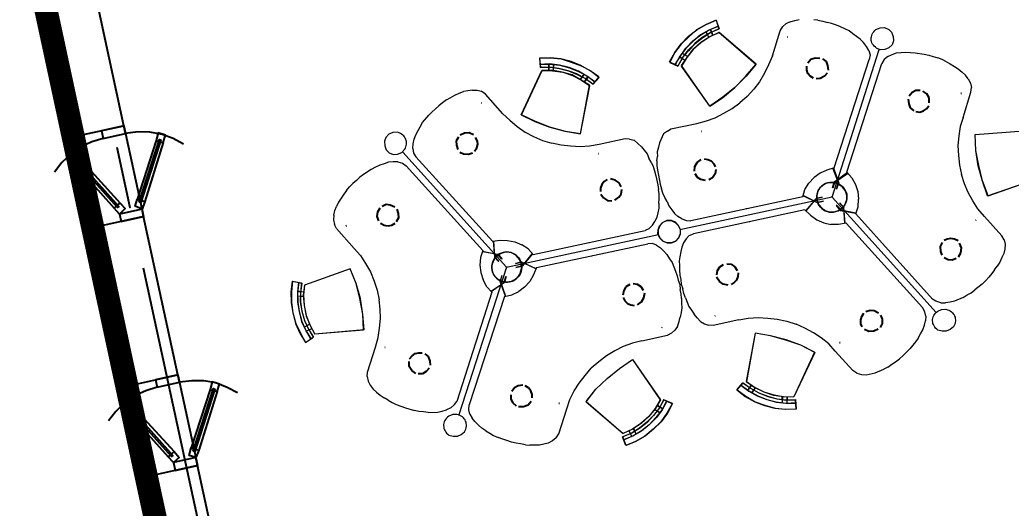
# Model space of a CAD drawing. Header units: inches. Extents: x -48022 to 80112, y -8164 to 5118.
# Drawn here: x 63562.6 to 63819.1, y 1471.8 to 1598.2 of the extents above; entities that cross this region are included whole.
import ezdxf
from ezdxf.xclip import XClip

# ---------------------------------------------------------------- set-up
doc = ezdxf.new("R2010")
doc.units = ezdxf.units.IN
doc.header["$LTSCALE"] = 10
doc.header["$XCLIPFRAME"] = 0
doc.header["$PDMODE"] = 32
doc.linetypes.add('Amconstr', pattern=[9999, 9999, 0])
for name, color, linetype in [('1_DIM', 1, 'Continuous'), ('1_TEXT', 3, 'Continuous'), ('FURN', 6, 'Continuous'), ('Plot Boundary', 1, 'Continuous')]:
    doc.layers.add(name, color=color, linetype=linetype)
doc.styles.add('ARC_IMP 001 1_1', font='ARIALN.TTF', dxfattribs={"height": 0.078125})
doc.styles.get("Standard").update_dxf_attribs({"font": 'sanss___.ttf'})
doc.dimstyles.new('STANDARD_WS', dxfattribs={"dimscale": 180, "dimtxt": 0.18, "dimasz": 0.0625, "dimexe": 0.1875, "dimexo": 0.0625, "dimgap": 0.09375, "dimtad": 0, "dimdec": 0, "dimzin": 3, "dimdsep": 46, "dimlunit": 4, "dimtxsty": 'Standard', "dimblk": 'DOT', "dimcen": 0.09375, "dimadec": 3, "dimazin": 0, "dimtfac": 1, "dimtdec": 0, "dimtofl": 0, "dimtmove": 1, "dimatfit": 3, "dimldrblk": 'CLOSED', "dimfxl": 0, "dimfrac": 2, "dimtolj": 1, "dimtzin": 3, "dimarcsym": 0})

# ---------------------------------------------------------------- blocks, each defined once
blk = doc.blocks.new('triangle worstation')
at = {"color": 0, "linetype": 'ByBlock', "lineweight": 9}
for points in [[(8777.04, 1297.49), (8776.7, 1295.11), (8776.7, 1295.11)], [(8777.04, 1297.49), (8776.78, 1295.11), (8776.78, 1295.11)], [(8789.78, 1288.48), (8788, 1290.35), (8786.21, 1292.05), (8784.01, 1293.49), (8781.71, 1294.6), (8779.33, 1295.45), (8776.78, 1295.87)], [(8776.78, 1295.87), (8779.42, 1295.36), (8781.8, 1294.6), (8784.09, 1293.41), (8786.21, 1291.97), (8788.17, 1290.35), (8789.78, 1288.4)], [(8791.06, 1289.5), (8789.19, 1291.54), (8787.15, 1293.41), (8784.86, 1294.94), (8782.39, 1296.13), (8779.76, 1296.98), (8777.04, 1297.49)], [(8777.04, 1297.49), (8779.76, 1296.98), (8782.48, 1296.13), (8784.86, 1294.77), (8787.15, 1293.32), (8789.36, 1291.46), (8791.06, 1289.33)], [(8778.99, 1295.45), (8778.65, 1293.92), (8778.65, 1293.92)], [(8779.08, 1295.45), (8778.74, 1293.92), (8778.74, 1293.92)], [(8809.75, 1289.5), (8811.62, 1291.54), (8813.66, 1293.41), (8815.95, 1294.94), (8818.42, 1296.13), (8821.05, 1296.98), (8823.77, 1297.49)], [(8823.77, 1297.49), (8821.05, 1296.98), (8818.33, 1296.13), (8815.95, 1294.77), (8813.66, 1293.32), (8811.45, 1291.46), (8809.75, 1289.33)], [(8811.03, 1288.48), (8812.81, 1290.35), (8814.59, 1292.05), (8816.8, 1293.49), (8819.1, 1294.6), (8821.48, 1295.45), (8824.03, 1295.87)], [(8824.03, 1295.87), (8821.39, 1295.36), (8819.01, 1294.6), (8816.72, 1293.41), (8814.59, 1291.97), (8812.64, 1290.35), (8811.03, 1288.4)], [(8821.73, 1295.45), (8822.07, 1293.92), (8822.07, 1293.92)], [(8821.82, 1295.45), (8822.16, 1293.92), (8822.16, 1293.92)], [(8823.77, 1297.49), (8824.11, 1295.11), (8824.11, 1295.11)], [(8823.77, 1297.49), (8824.03, 1295.11), (8824.03, 1295.11)], [(8753.59, 1292.73), (8754.78, 1292.98), (8754.78, 1292.98)], [(8754.78, 1292.98), (8755.97, 1293.15), (8755.97, 1293.15)], [(8758.34, 1293.07), (8757.16, 1293.15), (8755.97, 1293.15)], [(8758.34, 1293.07), (8759.53, 1292.81), (8759.53, 1292.81)], [(8759.53, 1292.81), (8760.47, 1292.3), (8760.47, 1292.3)], [(8769.31, 1284.15), (8776.95, 1294.26), (8776.95, 1294.26)], [(8769.39, 1284.15), (8777.04, 1294.26), (8777.04, 1294.26)], [(8789.1, 1287.97), (8787.49, 1289.84), (8785.62, 1291.46), (8783.58, 1292.73), (8781.37, 1293.83), (8779.08, 1294.68), (8776.7, 1295.11)], [(8776.78, 1295.11), (8779.25, 1294.6), (8781.46, 1293.83), (8783.67, 1292.73), (8785.7, 1291.29), (8787.57, 1289.84), (8789.19, 1287.97)], [(8788.25, 1287.89), (8786.38, 1289.67), (8784.35, 1291.46), (8782.05, 1292.73), (8779.5, 1293.75), (8776.95, 1294.26)], [(8777.04, 1294.26), (8779.67, 1293.58), (8782.14, 1292.64), (8784.43, 1291.29), (8786.47, 1289.67), (8788.25, 1287.72)], [(8780.18, 1295.11), (8779.84, 1293.58), (8779.84, 1293.58)], [(8780.27, 1295.11), (8779.84, 1293.49), (8779.84, 1293.49)], [(8824.03, 1295.11), (8821.56, 1294.6), (8819.35, 1293.83), (8817.14, 1292.73), (8815.1, 1291.29), (8813.24, 1289.84), (8811.62, 1287.97)], [(8811.71, 1287.97), (8813.32, 1289.84), (8815.19, 1291.46), (8817.23, 1292.73), (8819.44, 1293.83), (8821.73, 1294.68), (8824.11, 1295.11)], [(8812.56, 1287.89), (8814.42, 1289.67), (8816.46, 1291.46), (8818.76, 1292.73), (8821.31, 1293.75), (8823.86, 1294.26)], [(8823.77, 1294.26), (8821.14, 1293.58), (8818.67, 1292.64), (8816.38, 1291.29), (8814.34, 1289.67), (8812.56, 1287.72)], [(8820.54, 1295.11), (8820.97, 1293.49), (8820.97, 1293.49)], [(8820.63, 1295.11), (8820.97, 1293.58), (8820.97, 1293.58)], [(8831.42, 1284.15), (8823.77, 1294.26), (8823.77, 1294.26)], [(8831.5, 1284.15), (8823.86, 1294.26), (8823.86, 1294.26)], [(8841.27, 1292.81), (8840.34, 1292.3), (8840.34, 1292.3)], [(8842.46, 1293.07), (8841.27, 1292.81), (8841.27, 1292.81)], [(8842.46, 1293.07), (8843.65, 1293.15), (8844.84, 1293.15)], [(8746.87, 1289.67), (8747.98, 1290.35), (8749, 1290.86)], [(8751.29, 1291.97), (8750.1, 1291.46), (8749, 1290.86)], [(8751.29, 1291.97), (8752.31, 1292.3), (8752.31, 1292.3)], [(8752.31, 1292.3), (8753.59, 1292.73), (8753.59, 1292.73)], [(8764.72, 1285.42), (8761.4, 1291.29), (8760.47, 1292.3)], [(8787.4, 1291.03), (8786.21, 1289.93), (8786.21, 1289.93)], [(8787.49, 1291.03), (8786.3, 1289.93), (8786.3, 1289.93)], [(8788.25, 1290.27), (8787.06, 1289.08), (8787.06, 1289.08)], [(8812.56, 1290.27), (8813.74, 1289.08), (8813.74, 1289.08)], [(8813.32, 1291.03), (8814.51, 1289.93), (8814.51, 1289.93)], [(8813.4, 1291.03), (8814.59, 1289.93), (8814.59, 1289.93)], [(8836.09, 1285.42), (8839.41, 1291.29), (8840.34, 1292.3)], [(8849.52, 1291.97), (8848.5, 1292.3), (8848.5, 1292.3)], [(8849.52, 1291.97), (8850.71, 1291.46), (8851.81, 1290.86)], [(8853.94, 1289.67), (8852.83, 1290.35), (8851.81, 1290.86)], [(8743.98, 1287.55), (8745.94, 1289.08), (8745.94, 1289.08)], [(8745.94, 1289.08), (8746.87, 1289.67), (8746.87, 1289.67)], [(8783.33, 1276.08), (8788.25, 1287.89), (8788.25, 1287.89)], [(8783.33, 1276.08), (8788.25, 1287.72), (8788.25, 1287.72)], [(8788.34, 1290.1), (8787.15, 1289.08), (8787.15, 1289.08)], [(8791.06, 1289.5), (8789.1, 1287.97), (8789.1, 1287.97)], [(8791.06, 1289.33), (8789.19, 1287.97), (8789.19, 1287.97)], [(8809.75, 1289.5), (8811.71, 1287.97), (8811.71, 1287.97)], [(8809.75, 1289.33), (8811.62, 1287.97), (8811.62, 1287.97)], [(8812.47, 1290.1), (8813.66, 1289.08), (8813.66, 1289.08)], [(8817.48, 1276.08), (8812.56, 1287.89), (8812.56, 1287.89)], [(8817.48, 1276.08), (8812.56, 1287.72), (8812.56, 1287.72)], [(8854.87, 1289.08), (8853.94, 1289.67), (8853.94, 1289.67)], [(8856.82, 1287.55), (8854.87, 1289.08), (8854.87, 1289.08)], [(8737.1, 1286.44), (8735.91, 1286.61), (8734.81, 1286.44), (8733.87, 1285.76), (8733.28, 1284.91), (8733.11, 1283.72), (8733.28, 1282.62), (8733.87, 1281.68), (8734.81, 1281.09), (8735.91, 1280.92)], [(8741.61, 1284.83), (8742.37, 1285.76), (8742.37, 1285.76)], [(8742.37, 1285.76), (8743.14, 1286.61), (8743.14, 1286.61)], [(8743.14, 1286.61), (8743.98, 1287.55), (8743.98, 1287.55)], [(8764.72, 1285.42), (8766.16, 1283.38), (8766.16, 1283.38)], [(8836.09, 1285.42), (8834.65, 1283.38), (8834.65, 1283.38)], [(8857.67, 1286.61), (8856.82, 1287.55), (8856.82, 1287.55)], [(8858.44, 1285.76), (8857.67, 1286.61), (8857.67, 1286.61)], [(8859.2, 1284.83), (8858.44, 1285.76), (8858.44, 1285.76)], [(8863.71, 1286.44), (8864.9, 1286.61), (8866, 1286.44), (8866.94, 1285.76), (8867.53, 1284.91), (8867.7, 1283.72), (8867.53, 1282.62), (8866.94, 1281.68), (8866, 1281.09), (8864.9, 1280.92)], [(8740.08, 1281.51), (8740.42, 1282.7), (8740.93, 1283.81), (8741.61, 1284.83)], [(8766.16, 1283.38), (8767.69, 1281.43), (8769.39, 1279.56)], [(8769.31, 1284.15), (8772.45, 1281.68), (8775.93, 1279.47), (8779.5, 1277.61), (8783.33, 1276.08)], [(8783.33, 1276.08), (8779.67, 1277.52), (8775.93, 1279.47), (8772.62, 1281.68), (8769.39, 1284.15)], [(8831.5, 1284.15), (8828.36, 1281.68), (8824.88, 1279.47), (8821.31, 1277.61), (8817.48, 1276.08)], [(8817.48, 1276.08), (8821.14, 1277.52), (8824.88, 1279.47), (8828.19, 1281.68), (8831.42, 1284.15)], [(8834.65, 1283.38), (8833.12, 1281.43), (8831.42, 1279.56)], [(8860.73, 1281.51), (8860.39, 1282.7), (8859.88, 1283.81), (8859.2, 1284.83)], [(8735.91, 1280.92), (8737.1, 1281.09), (8737.95, 1281.68)], [(8757.33, 1246.42), (8737.36, 1281.17), (8737.36, 1281.17)], [(8740.08, 1281.51), (8739.99, 1280.32), (8740.42, 1279.22)], [(8843.48, 1246.42), (8863.45, 1281.17), (8863.45, 1281.17)], [(8860.73, 1281.51), (8860.82, 1280.32), (8860.39, 1279.22)], [(8864.9, 1280.92), (8863.71, 1281.09), (8862.86, 1281.68)], [(8726.23, 1277.61), (8725.12, 1277.1), (8725.12, 1277.1)], [(8728.44, 1278.45), (8726.23, 1277.61), (8726.23, 1277.61)], [(8729.63, 1278.79), (8728.44, 1278.45), (8728.44, 1278.45)], [(8730.81, 1279.13), (8729.63, 1278.79), (8729.63, 1278.79)], [(8732, 1279.22), (8730.81, 1279.13), (8730.81, 1279.13)], [(8735.57, 1278.96), (8734.38, 1279.22), (8733.19, 1279.39), (8732, 1279.22)], [(8735.57, 1278.96), (8736.68, 1278.37), (8737.44, 1277.52)], [(8752.23, 1251.94), (8737.44, 1277.52), (8737.44, 1277.52)], [(8755.2, 1253.73), (8740.42, 1279.22), (8740.42, 1279.22)], [(8769.39, 1279.56), (8771.26, 1277.95), (8771.26, 1277.95)], [(8771.26, 1277.95), (8773.3, 1276.5), (8775.51, 1275.31)], [(8829.55, 1277.95), (8827.51, 1276.5), (8825.3, 1275.31)], [(8831.42, 1279.56), (8829.55, 1277.95), (8829.55, 1277.95)], [(8845.61, 1253.73), (8860.39, 1279.22), (8860.39, 1279.22)], [(8848.58, 1251.94), (8863.37, 1277.52), (8863.37, 1277.52)], [(8865.24, 1278.96), (8864.13, 1278.37), (8863.37, 1277.52)], [(8865.24, 1278.96), (8866.43, 1279.22), (8867.62, 1279.39), (8868.81, 1279.22)], [(8868.81, 1279.22), (8869.99, 1279.13), (8869.99, 1279.13)], [(8869.99, 1279.13), (8871.18, 1278.79), (8871.18, 1278.79)], [(8871.18, 1278.79), (8872.37, 1278.45), (8872.37, 1278.45)], [(8872.37, 1278.45), (8874.58, 1277.61), (8874.58, 1277.61)], [(8874.58, 1277.61), (8875.69, 1277.1), (8875.69, 1277.1)], [(8721.04, 1274.46), (8721.98, 1275.23), (8723, 1275.91)], [(8725.12, 1277.1), (8724.1, 1276.5), (8723, 1275.91)], [(8777.8, 1274.29), (8775.51, 1275.31), (8775.51, 1275.31)], [(8823.01, 1274.29), (8825.3, 1275.31), (8825.3, 1275.31)], [(8875.69, 1277.1), (8876.71, 1276.5), (8877.81, 1275.91)], [(8879.77, 1274.46), (8878.83, 1275.23), (8877.81, 1275.91)], [(8719.26, 1272.85), (8718.41, 1272), (8718.41, 1272)], [(8720.19, 1273.7), (8719.26, 1272.85), (8719.26, 1272.85)], [(8721.04, 1274.46), (8720.19, 1273.7), (8720.19, 1273.7)], [(8780.1, 1273.53), (8777.8, 1274.29), (8777.8, 1274.29)], [(8782.56, 1272.85), (8780.1, 1273.53), (8780.1, 1273.53)], [(8787.49, 1272.42), (8784.94, 1272.51), (8782.56, 1272.85)], [(8794.37, 1272.42), (8787.49, 1272.42), (8787.49, 1272.42)], [(8795.39, 1272.08), (8794.37, 1272.42), (8794.37, 1272.42)], [(8805.42, 1272.08), (8806.44, 1272.42), (8806.44, 1272.42)], [(8806.44, 1272.42), (8813.32, 1272.42), (8813.32, 1272.42)], [(8813.32, 1272.42), (8815.87, 1272.51), (8818.25, 1272.85)], [(8818.25, 1272.85), (8820.71, 1273.53), (8820.71, 1273.53)], [(8820.71, 1273.53), (8823.01, 1274.29), (8823.01, 1274.29)], [(8879.77, 1274.46), (8880.62, 1273.7), (8880.62, 1273.7)], [(8880.62, 1273.7), (8881.55, 1272.85), (8881.55, 1272.85)], [(8881.55, 1272.85), (8882.4, 1272), (8882.4, 1272)], [(8716.45, 1268.94), (8716.96, 1270.04), (8717.64, 1270.98)], [(8718.41, 1272), (8717.64, 1270.98), (8717.64, 1270.98)], [(8795.39, 1272.08), (8796.5, 1271.57), (8798.03, 1269.53), (8798.54, 1268.51), (8799.05, 1267.41), (8799.3, 1266.22)], [(8805.42, 1272.08), (8804.31, 1271.57), (8802.78, 1269.53), (8802.27, 1268.51), (8801.76, 1267.41), (8801.51, 1266.22)], [(8882.4, 1272), (8883.16, 1270.98), (8883.16, 1270.98)], [(8884.35, 1268.94), (8883.84, 1270.04), (8883.16, 1270.98)], [(8716.45, 1268.94), (8716.11, 1267.75), (8716.11, 1267.75)], [(8716.11, 1267.75), (8716.11, 1266.56), (8716.11, 1266.56)], [(8884.35, 1268.94), (8884.69, 1267.75), (8884.69, 1267.75)], [(8884.69, 1267.75), (8884.69, 1266.56), (8884.69, 1266.56)], [(8719.85, 1259.42), (8716.45, 1265.45), (8716.11, 1266.56)], [(8744.83, 1264.69), (8744.92, 1264.69), (8744.92, 1264.69)], [(8747.81, 1266.39), (8747.89, 1266.39), (8747.89, 1266.39)], [(8799.64, 1265.11), (8799.3, 1266.22), (8799.3, 1266.22)], [(8799.64, 1265.11), (8799.89, 1263.93), (8799.98, 1262.74), (8800.06, 1261.38), (8800.06, 1259), (8799.98, 1257.81)], [(8801.17, 1265.11), (8800.91, 1263.93), (8800.83, 1262.74), (8800.74, 1261.38), (8800.74, 1259), (8800.83, 1257.81)], [(8801.17, 1265.11), (8801.51, 1266.22), (8801.51, 1266.22)], [(8853, 1266.39), (8852.92, 1266.39), (8852.92, 1266.39)], [(8855.97, 1264.69), (8855.89, 1264.69), (8855.89, 1264.69)], [(8880.96, 1259.42), (8884.35, 1265.45), (8884.69, 1266.56)], [(8719.85, 1259.42), (8721.04, 1257.3), (8721.04, 1257.3)], [(8880.96, 1259.42), (8879.77, 1257.3), (8879.77, 1257.3)], [(8721.04, 1257.3), (8721.89, 1255), (8722.66, 1252.62)], [(8799.89, 1256.62), (8799.98, 1257.81), (8799.98, 1257.81)], [(8800.91, 1256.62), (8800.83, 1257.81), (8800.83, 1257.81)], [(8879.77, 1257.3), (8878.92, 1255), (8878.15, 1252.62)], [(8702.35, 1254.49), (8701.42, 1251.86), (8700.91, 1249.14), (8700.82, 1246.42), (8700.91, 1243.62), (8701.42, 1240.9), (8702.43, 1238.26)], [(8702.43, 1254.49), (8701.59, 1251.86), (8700.99, 1249.14), (8700.82, 1246.42), (8700.99, 1243.62), (8701.59, 1240.9), (8702.43, 1238.26)], [(8702.35, 1254.49), (8704.64, 1253.56), (8704.64, 1253.56)], [(8702.43, 1254.49), (8704.73, 1253.47), (8704.73, 1253.47)], [(8717.73, 1254.49), (8705.24, 1252.79), (8705.24, 1252.79)], [(8717.73, 1254.49), (8705.24, 1252.79), (8705.24, 1252.79)], [(8717.73, 1238.26), (8718.41, 1242.34), (8718.49, 1246.42), (8718.41, 1250.42), (8717.73, 1254.49)], [(8717.9, 1238.26), (8718.41, 1242.26), (8718.66, 1246.42), (8718.41, 1250.42), (8717.73, 1254.49)], [(8799.3, 1254.24), (8799.64, 1255.43), (8799.64, 1255.43)], [(8799.64, 1255.43), (8799.89, 1256.62), (8799.89, 1256.62)], [(8801.17, 1255.43), (8800.91, 1256.62), (8800.91, 1256.62)], [(8801.51, 1254.24), (8801.17, 1255.43), (8801.17, 1255.43)], [(8882.91, 1238.26), (8882.4, 1242.26), (8882.15, 1246.42), (8882.4, 1250.42), (8883.08, 1254.49)], [(8883.08, 1238.26), (8882.4, 1242.34), (8882.32, 1246.42), (8882.4, 1250.42), (8883.08, 1254.49)], [(8883.08, 1254.49), (8895.57, 1252.79), (8895.57, 1252.79)], [(8883.08, 1254.49), (8895.57, 1252.79), (8895.57, 1252.79)], [(8703.88, 1253.9), (8703.11, 1251.43), (8702.52, 1248.89), (8702.43, 1246.42), (8702.52, 1243.79), (8703.11, 1241.32), (8703.88, 1238.94)], [(8703.96, 1253.81), (8703.11, 1251.43), (8702.6, 1248.89), (8702.43, 1246.42), (8702.6, 1243.79), (8703.11, 1241.32), (8703.96, 1238.94)], [(8703.11, 1251.77), (8704.73, 1251.18), (8704.73, 1251.18)], [(8704.64, 1253.56), (8703.88, 1251.18), (8703.28, 1248.8), (8703.2, 1246.42), (8703.37, 1243.87), (8703.88, 1241.49), (8704.64, 1239.2)], [(8704.73, 1253.47), (8703.88, 1251.18), (8703.37, 1248.8), (8703.2, 1246.42), (8703.37, 1243.87), (8703.88, 1241.49), (8704.73, 1239.2)], [(8705.24, 1252.79), (8704.39, 1250.33), (8704.05, 1247.7), (8704.05, 1245.06), (8704.47, 1242.51), (8705.24, 1239.88)], [(8705.24, 1252.79), (8704.47, 1250.33), (8704.05, 1247.7), (8704.05, 1244.98), (8704.47, 1242.34), (8705.24, 1239.88)], [(8722.66, 1252.62), (8723.08, 1250.08), (8723.08, 1250.08)], [(8752.23, 1251.94), (8751.29, 1250.25), (8750.7, 1248.38), (8750.53, 1246.42)], [(8752.14, 1251.77), (8755.97, 1250.08), (8755.97, 1250.08)], [(8755.37, 1253.73), (8754.86, 1249.57), (8754.86, 1249.57)], [(8754.95, 1249.65), (8755.54, 1253.73), (8755.54, 1253.73)], [(8755.2, 1253.73), (8757.16, 1253.56), (8759.02, 1253.13), (8760.81, 1252.37)], [(8760.81, 1252.37), (8762.42, 1251.18), (8762.42, 1251.18)], [(8799.3, 1254.24), (8799.05, 1253.05), (8798.54, 1251.94), (8798.03, 1250.84), (8797.35, 1249.91)], [(8801.51, 1254.24), (8801.76, 1253.05), (8802.27, 1251.94), (8802.78, 1250.84), (8803.46, 1249.91)], [(8840, 1252.37), (8838.39, 1251.18), (8838.39, 1251.18)], [(8845.61, 1253.73), (8843.65, 1253.56), (8841.78, 1253.13), (8840, 1252.37)], [(8848.67, 1251.77), (8844.84, 1250.08), (8844.84, 1250.08)], [(8845.86, 1249.65), (8845.27, 1253.73), (8845.27, 1253.73)], [(8845.44, 1253.73), (8845.95, 1249.57), (8845.95, 1249.57)], [(8848.58, 1251.94), (8849.52, 1250.25), (8850.11, 1248.38), (8850.28, 1246.42)], [(8878.15, 1252.62), (8877.73, 1250.08), (8877.73, 1250.08)], [(8702.86, 1250.5), (8704.39, 1250.08), (8704.39, 1250.08)], [(8702.86, 1250.5), (8704.39, 1249.99), (8704.39, 1249.99)], [(8703.2, 1251.6), (8704.73, 1251.18), (8704.73, 1251.18)], [(8723.08, 1250.08), (8723.34, 1247.61), (8723.34, 1245.06)], [(8755.8, 1250.08), (8752.14, 1251.6), (8752.14, 1251.6)], [(8755.71, 1248.29), (8755.63, 1248.29), (8754.86, 1249.57)], [(8755.71, 1248.29), (8754.95, 1249.65), (8754.95, 1249.65)], [(8756.56, 1248.72), (8755.8, 1250.08), (8755.8, 1250.08)], [(8756.56, 1248.72), (8756.73, 1248.8), (8755.97, 1250.08)], [(8758.26, 1250.25), (8759.28, 1249.82), (8760.3, 1249.06)], [(8760.3, 1249.06), (8759.28, 1249.82), (8758.26, 1250.25)], [(8764.72, 1248.12), (8763.78, 1249.82), (8762.42, 1251.18)], [(8796.5, 1249.06), (8797.35, 1249.91), (8797.35, 1249.91)], [(8804.31, 1249.06), (8803.46, 1249.91), (8803.46, 1249.91)], [(8836.09, 1248.12), (8837.03, 1249.82), (8838.39, 1251.18)], [(8842.55, 1250.25), (8841.53, 1249.82), (8840.51, 1249.06)], [(8840.51, 1249.06), (8841.53, 1249.82), (8842.55, 1250.25)], [(8844.25, 1248.72), (8844.08, 1248.8), (8844.84, 1250.08)], [(8844.25, 1248.72), (8845.01, 1250.08), (8845.01, 1250.08)], [(8845.01, 1250.08), (8848.67, 1251.6), (8848.67, 1251.6)], [(8845.1, 1248.29), (8845.86, 1249.65), (8845.86, 1249.65)], [(8845.1, 1248.29), (8845.18, 1248.29), (8845.95, 1249.57)], [(8877.73, 1250.08), (8877.47, 1247.61), (8877.47, 1245.06)], [(8753.67, 1247.61), (8753.42, 1246.42), (8753.67, 1245.23)], [(8759.87, 1246.85), (8759.87, 1246.93), (8761.4, 1246.93)], [(8759.87, 1246.85), (8761.4, 1246.85), (8761.4, 1246.85)], [(8761.23, 1246.42), (8761.06, 1247.61), (8760.47, 1248.72)], [(8764.63, 1248.38), (8761.4, 1245.83), (8764.55, 1248.38)], [(8761.4, 1246.93), (8764.63, 1244.47), (8761.4, 1246.85)], [(8764.72, 1248.12), (8794.37, 1248.12), (8794.37, 1248.12)], [(8779.5, 1248.12), (8779.67, 1248.12), (8779.67, 1248.12)], [(8796.5, 1249.06), (8795.39, 1248.38), (8794.37, 1248.12)], [(8804.31, 1249.06), (8805.42, 1248.38), (8806.44, 1248.12)], [(8836.09, 1248.12), (8806.44, 1248.12), (8806.44, 1248.12)], [(8821.31, 1248.12), (8821.14, 1248.12), (8821.14, 1248.12)], [(8836.18, 1248.38), (8839.41, 1245.83), (8836.26, 1248.38)], [(8839.41, 1246.93), (8836.18, 1244.47), (8839.41, 1246.85)], [(8840.94, 1246.85), (8840.94, 1246.93), (8839.41, 1246.93)], [(8840.94, 1246.85), (8839.41, 1246.85), (8839.41, 1246.85)], [(8839.58, 1246.42), (8839.75, 1247.61), (8840.34, 1248.72)], [(8847.14, 1247.61), (8847.39, 1246.42), (8847.14, 1245.23)], [(8723.08, 1242.6), (8723.34, 1245.06), (8723.34, 1245.06)], [(8757.33, 1246.42), (8737.27, 1211.58), (8737.27, 1211.58)], [(8750.53, 1246.42), (8750.7, 1244.47), (8750.7, 1244.47)], [(8752.23, 1240.9), (8751.29, 1242.51), (8750.7, 1244.47)], [(8755.54, 1243.02), (8754.52, 1243.79), (8753.84, 1244.81)], [(8753.84, 1244.81), (8754.52, 1243.79), (8755.54, 1243.02)], [(8755.71, 1244.55), (8754.95, 1243.28), (8754.95, 1243.28)], [(8755.71, 1244.55), (8754.95, 1243.11), (8754.95, 1243.11)], [(8756.56, 1244.04), (8755.8, 1242.68), (8755.8, 1242.68)], [(8756.56, 1244.04), (8756.73, 1244.04), (8755.97, 1242.6)], [(8757.33, 1246.42), (8797.6, 1246.42), (8797.6, 1246.42)], [(8757.33, 1246.42), (8757.5, 1246.42), (8757.5, 1246.42)], [(8757.33, 1246.42), (8757.5, 1246.42), (8757.5, 1246.42)], [(8757.5, 1246.42), (8757.58, 1246.42), (8757.58, 1246.42)], [(8757.5, 1246.42), (8757.58, 1246.42), (8757.58, 1246.42)], [(8757.5, 1246.42), (8757.58, 1246.42), (8757.58, 1246.42)], [(8757.5, 1246.42), (8757.58, 1246.42), (8757.58, 1246.42)], [(8760.47, 1244.13), (8761.06, 1245.23), (8761.23, 1246.42)], [(8764.89, 1244.64), (8763.78, 1243.02), (8762.42, 1241.49), (8760.81, 1240.39)], [(8764.89, 1244.64), (8794.37, 1244.64), (8794.37, 1244.64)], [(8779.5, 1244.64), (8779.67, 1244.64), (8779.67, 1244.64)], [(8796.5, 1243.79), (8795.56, 1244.47), (8794.37, 1244.64)], [(8843.48, 1246.42), (8803.21, 1246.42), (8803.21, 1246.42)], [(8804.31, 1243.79), (8805.25, 1244.47), (8806.44, 1244.64)], [(8835.92, 1244.64), (8806.44, 1244.64), (8806.44, 1244.64)], [(8821.31, 1244.64), (8821.14, 1244.64), (8821.14, 1244.64)], [(8835.92, 1244.64), (8837.03, 1243.02), (8838.39, 1241.49), (8840, 1240.39)], [(8840.34, 1244.13), (8839.75, 1245.23), (8839.58, 1246.42)], [(8843.31, 1246.42), (8843.23, 1246.42), (8843.23, 1246.42)], [(8843.31, 1246.42), (8843.23, 1246.42), (8843.23, 1246.42)], [(8843.31, 1246.42), (8843.23, 1246.42), (8843.23, 1246.42)], [(8843.31, 1246.42), (8843.23, 1246.42), (8843.23, 1246.42)], [(8843.48, 1246.42), (8843.31, 1246.42), (8843.31, 1246.42)], [(8843.48, 1246.42), (8843.31, 1246.42), (8843.31, 1246.42)], [(8843.48, 1246.42), (8863.54, 1211.58), (8863.54, 1211.58)], [(8844.25, 1244.04), (8844.08, 1244.04), (8844.84, 1242.6)], [(8844.25, 1244.04), (8845.01, 1242.68), (8845.01, 1242.68)], [(8845.1, 1244.55), (8845.86, 1243.28), (8845.86, 1243.28)], [(8845.1, 1244.55), (8845.86, 1243.11), (8845.86, 1243.11)], [(8845.27, 1243.02), (8846.29, 1243.79), (8846.97, 1244.81)], [(8846.97, 1244.81), (8846.29, 1243.79), (8845.27, 1243.02)], [(8848.58, 1240.9), (8849.52, 1242.51), (8850.11, 1244.47)], [(8850.28, 1246.42), (8850.11, 1244.47), (8850.11, 1244.47)], [(8877.73, 1242.6), (8877.47, 1245.06), (8877.47, 1245.06)], [(8702.86, 1242.26), (8704.39, 1242.68), (8704.39, 1242.68)], [(8702.86, 1242.26), (8704.39, 1242.68), (8704.39, 1242.68)], [(8703.11, 1241.07), (8704.73, 1241.49), (8704.73, 1241.49)], [(8703.2, 1241.07), (8704.73, 1241.49), (8704.73, 1241.49)], [(8722.66, 1240.22), (8723.08, 1242.6), (8723.08, 1242.6)], [(8755.97, 1242.6), (8752.14, 1241.07), (8755.8, 1242.68)], [(8754.95, 1243.28), (8755.54, 1239.11), (8754.95, 1243.11)], [(8757.75, 1242.51), (8756.56, 1242.6), (8755.54, 1243.02)], [(8755.54, 1243.02), (8756.56, 1242.6), (8757.75, 1242.51)], [(8796.5, 1243.79), (8797.35, 1242.94), (8798.03, 1241.92), (8798.54, 1240.9)], [(8804.31, 1243.79), (8803.46, 1242.94), (8802.78, 1241.92), (8802.27, 1240.9)], [(8843.06, 1242.51), (8844.25, 1242.6), (8845.27, 1243.02)], [(8845.27, 1243.02), (8844.25, 1242.6), (8843.06, 1242.51)], [(8844.84, 1242.6), (8848.67, 1241.07), (8845.01, 1242.68)], [(8845.86, 1243.28), (8845.27, 1239.11), (8845.86, 1243.11)], [(8878.15, 1240.22), (8877.73, 1242.6), (8877.73, 1242.6)], [(8702.43, 1238.26), (8704.64, 1239.2), (8704.64, 1239.2)], [(8702.43, 1238.26), (8704.73, 1239.2), (8704.73, 1239.2)], [(8717.73, 1238.26), (8705.24, 1239.88), (8705.24, 1239.88)], [(8717.9, 1238.26), (8705.24, 1239.88), (8705.24, 1239.88)], [(8721.89, 1237.84), (8722.66, 1240.22), (8722.66, 1240.22)], [(8752.23, 1240.9), (8737.44, 1215.15), (8737.44, 1215.15)], [(8755.2, 1239.11), (8740.42, 1213.54), (8740.42, 1213.54)], [(8755.2, 1239.11), (8757.16, 1239.11), (8759.11, 1239.54)], [(8760.81, 1240.39), (8759.11, 1239.54), (8759.11, 1239.54)], [(8798.54, 1240.9), (8799.05, 1239.62), (8799.05, 1239.62)], [(8799.05, 1239.62), (8799.47, 1238.6), (8799.47, 1238.6)], [(8801.76, 1239.62), (8801.34, 1238.6), (8801.34, 1238.6)], [(8802.27, 1240.9), (8801.76, 1239.62), (8801.76, 1239.62)], [(8840, 1240.39), (8841.7, 1239.54), (8841.7, 1239.54)], [(8845.61, 1239.11), (8843.65, 1239.11), (8841.7, 1239.54)], [(8845.61, 1239.11), (8860.39, 1213.54), (8860.39, 1213.54)], [(8848.58, 1240.9), (8863.37, 1215.15), (8863.37, 1215.15)], [(8878.92, 1237.84), (8878.15, 1240.22), (8878.15, 1240.22)], [(8882.91, 1238.26), (8895.57, 1239.88), (8895.57, 1239.88)], [(8883.08, 1238.26), (8895.57, 1239.88), (8895.57, 1239.88)], [(8719.85, 1233.25), (8721.04, 1235.55), (8721.89, 1237.84)], [(8799.47, 1238.6), (8799.64, 1237.41), (8799.64, 1237.41)], [(8799.64, 1237.41), (8799.89, 1236.23), (8800.06, 1234.95)], [(8801.17, 1237.41), (8800.91, 1236.23), (8800.74, 1234.95)], [(8801.34, 1238.6), (8801.17, 1237.41), (8801.17, 1237.41)], [(8880.96, 1233.25), (8879.77, 1235.55), (8878.92, 1237.84)], [(8800.06, 1234.95), (8800.06, 1233.76), (8800.06, 1233.76)], [(8800.06, 1233.76), (8800.23, 1232.57), (8800.06, 1231.3)], [(8800.74, 1233.76), (8800.57, 1232.57), (8800.74, 1231.3)], [(8800.74, 1234.95), (8800.74, 1233.76), (8800.74, 1233.76)], [(8716.45, 1227.39), (8719.85, 1233.25), (8719.85, 1233.25)], [(8799.89, 1228.92), (8800.06, 1230.11), (8800.06, 1231.3)], [(8800.91, 1228.92), (8800.74, 1230.11), (8800.74, 1231.3)], [(8884.35, 1227.39), (8880.96, 1233.25), (8880.96, 1233.25)], [(8799.89, 1228.92), (8799.64, 1227.73), (8799.64, 1227.73)], [(8800.91, 1228.92), (8801.17, 1227.73), (8801.17, 1227.73)], [(8716.11, 1226.28), (8716.45, 1227.39), (8716.45, 1227.39)], [(8716.11, 1226.28), (8716.11, 1225.09), (8716.45, 1223.9), (8716.96, 1222.8), (8717.64, 1221.87), (8718.41, 1220.85), (8719.26, 1220)], [(8744.83, 1228.07), (8744.92, 1228.07), (8744.92, 1228.07)], [(8747.81, 1226.37), (8747.89, 1226.37), (8747.89, 1226.37)], [(8799.47, 1226.54), (8799.05, 1225.43), (8799.05, 1225.43)], [(8799.64, 1227.73), (8799.47, 1226.54), (8799.47, 1226.54)], [(8801.17, 1227.73), (8801.34, 1226.54), (8801.34, 1226.54)], [(8801.34, 1226.54), (8801.76, 1225.43), (8801.76, 1225.43)], [(8853, 1226.37), (8852.92, 1226.37), (8852.92, 1226.37)], [(8855.97, 1228.07), (8855.89, 1228.07), (8855.89, 1228.07)], [(8884.69, 1226.28), (8884.69, 1225.09), (8884.35, 1223.9), (8883.84, 1222.8), (8883.16, 1221.87), (8882.4, 1220.85), (8881.55, 1220)], [(8884.69, 1226.28), (8884.35, 1227.39), (8884.35, 1227.39)], [(8797.35, 1222.12), (8798.03, 1223.22), (8798.54, 1224.33)], [(8799.05, 1225.43), (8798.54, 1224.33), (8798.54, 1224.33)], [(8801.76, 1225.43), (8802.27, 1224.33), (8802.27, 1224.33)], [(8803.46, 1222.12), (8802.78, 1223.22), (8802.27, 1224.33)], [(8796.5, 1221.27), (8795.56, 1220.76), (8795.56, 1220.76)], [(8797.35, 1222.12), (8796.5, 1221.27), (8796.5, 1221.27)], [(8803.46, 1222.12), (8804.31, 1221.27), (8804.31, 1221.27)], [(8804.31, 1221.27), (8805.25, 1220.76), (8805.25, 1220.76)], [(8720.19, 1219.15), (8719.26, 1220), (8719.26, 1220)], [(8720.19, 1219.15), (8721.04, 1218.38), (8721.98, 1217.62), (8723, 1216.94), (8724.1, 1216.26), (8726.23, 1215.15)], [(8777.8, 1218.55), (8775.51, 1217.45), (8773.3, 1216.26)], [(8780.18, 1219.32), (8777.8, 1218.55), (8777.8, 1218.55)], [(8785.11, 1220.34), (8782.56, 1220), (8780.18, 1219.32)], [(8787.57, 1220.42), (8785.11, 1220.34), (8785.11, 1220.34)], [(8787.57, 1220.42), (8794.37, 1220.42), (8795.56, 1220.76)], [(8813.24, 1220.42), (8806.44, 1220.42), (8805.25, 1220.76)], [(8813.24, 1220.42), (8815.7, 1220.34), (8815.7, 1220.34)], [(8815.7, 1220.34), (8818.25, 1220), (8820.63, 1219.32)], [(8820.63, 1219.32), (8823.01, 1218.55), (8823.01, 1218.55)], [(8823.01, 1218.55), (8825.3, 1217.45), (8827.51, 1216.26)], [(8880.62, 1219.15), (8879.77, 1218.38), (8878.83, 1217.62), (8877.81, 1216.94), (8876.71, 1216.26), (8874.58, 1215.15)], [(8880.62, 1219.15), (8881.55, 1220), (8881.55, 1220)], [(8770.16, 1208.1), (8773.3, 1210.65), (8776.7, 1212.77), (8780.44, 1214.64), (8784.18, 1216.17)], [(8770.16, 1208.02), (8773.3, 1210.65), (8776.78, 1212.77), (8780.44, 1214.64), (8784.18, 1216.17)], [(8771.35, 1214.73), (8773.3, 1216.26), (8773.3, 1216.26)], [(8784.18, 1216.17), (8789.02, 1204.45), (8789.02, 1204.45)], [(8784.18, 1216.17), (8789.1, 1204.45), (8789.1, 1204.45)], [(8816.63, 1216.17), (8811.71, 1204.45), (8811.71, 1204.45)], [(8816.63, 1216.17), (8811.79, 1204.45), (8811.79, 1204.45)], [(8830.65, 1208.1), (8827.51, 1210.65), (8824.11, 1212.77), (8820.37, 1214.64), (8816.63, 1216.17)], [(8830.65, 1208.02), (8827.51, 1210.65), (8824.03, 1212.77), (8820.37, 1214.64), (8816.63, 1216.17)], [(8829.46, 1214.73), (8827.51, 1216.26), (8827.51, 1216.26)], [(8727.33, 1214.64), (8726.23, 1215.15), (8726.23, 1215.15)], [(8728.44, 1214.3), (8727.33, 1214.64), (8727.33, 1214.64)], [(8729.63, 1213.88), (8728.44, 1214.3), (8728.44, 1214.3)], [(8729.63, 1213.88), (8732, 1213.45), (8733.19, 1213.45), (8734.38, 1213.54)], [(8735.57, 1213.79), (8734.38, 1213.54), (8734.38, 1213.54)], [(8735.57, 1213.79), (8736.68, 1214.47), (8737.44, 1215.15)], [(8740.08, 1211.16), (8740.08, 1212.35), (8740.42, 1213.54)], [(8769.39, 1213.11), (8771.35, 1214.73), (8771.35, 1214.73)], [(8831.42, 1213.11), (8829.46, 1214.73), (8829.46, 1214.73)], [(8860.73, 1211.16), (8860.73, 1212.35), (8860.39, 1213.54)], [(8865.24, 1213.79), (8864.13, 1214.47), (8863.37, 1215.15)], [(8865.24, 1213.79), (8866.43, 1213.54), (8866.43, 1213.54)], [(8871.18, 1213.88), (8868.81, 1213.45), (8867.62, 1213.45), (8866.43, 1213.54)], [(8871.18, 1213.88), (8872.37, 1214.3), (8872.37, 1214.3)], [(8872.37, 1214.3), (8873.48, 1214.64), (8873.48, 1214.64)], [(8873.48, 1214.64), (8874.58, 1215.15), (8874.58, 1215.15)], [(8736.76, 1211.84), (8735.74, 1212.01), (8734.64, 1211.84)], [(8740.08, 1211.16), (8740.42, 1210.05), (8740.42, 1210.05)], [(8764.89, 1207.25), (8766.16, 1209.46), (8767.69, 1211.41)], [(8767.69, 1211.41), (8769.39, 1213.11), (8769.39, 1213.11)], [(8833.12, 1211.41), (8831.42, 1213.11), (8831.42, 1213.11)], [(8835.92, 1207.25), (8834.65, 1209.46), (8833.12, 1211.41)], [(8860.73, 1211.16), (8860.39, 1210.05), (8860.39, 1210.05)], [(8864.05, 1211.84), (8865.07, 1212.01), (8866.17, 1211.84)], [(8743.22, 1206.06), (8742.37, 1207), (8741.61, 1207.93), (8740.93, 1209.03), (8740.42, 1210.05)], [(8770.16, 1208.1), (8777.8, 1197.99), (8777.8, 1197.99)], [(8830.65, 1208.1), (8823.01, 1197.99), (8823.01, 1197.99)], [(8857.59, 1206.06), (8858.44, 1207), (8859.2, 1207.93), (8859.88, 1209.03), (8860.39, 1210.05)], [(8733.62, 1207), (8734.64, 1206.49), (8735.74, 1206.32)], [(8735.74, 1206.32), (8736.76, 1206.49), (8737.78, 1207)], [(8743.22, 1206.06), (8744.07, 1205.3), (8744.07, 1205.3)], [(8761.49, 1201.39), (8764.89, 1207.25), (8764.89, 1207.25)], [(8770.16, 1208.02), (8777.8, 1197.99), (8777.8, 1197.99)], [(8830.65, 1208.02), (8823.01, 1197.99), (8823.01, 1197.99)], [(8839.32, 1201.39), (8835.92, 1207.25), (8835.92, 1207.25)], [(8857.59, 1206.06), (8856.74, 1205.3), (8856.74, 1205.3)], [(8865.07, 1206.32), (8864.05, 1206.49), (8863.03, 1207)], [(8867.19, 1207), (8866.17, 1206.49), (8865.07, 1206.32)], [(8744.07, 1205.3), (8744.92, 1204.53), (8744.92, 1204.53)], [(8744.92, 1204.53), (8745.94, 1203.77), (8745.94, 1203.77)], [(8752.48, 1200.37), (8751.29, 1200.88), (8750.19, 1201.3), (8749.08, 1201.81), (8747.98, 1202.49), (8747.04, 1203.09), (8745.94, 1203.77)], [(8789.87, 1204.28), (8788.34, 1202.49), (8786.47, 1200.88), (8784.43, 1199.52), (8782.22, 1198.41), (8779.84, 1197.56), (8777.46, 1197.14)], [(8789.95, 1204.28), (8788.34, 1202.49), (8786.47, 1200.88), (8784.43, 1199.43), (8782.22, 1198.33), (8780.01, 1197.56), (8777.55, 1197.14)], [(8790.55, 1203.77), (8788.93, 1201.9), (8786.89, 1200.2), (8784.86, 1198.75), (8782.56, 1197.65), (8780.1, 1196.8), (8777.55, 1196.37)], [(8790.63, 1203.77), (8788.93, 1201.81), (8787.06, 1200.2), (8784.86, 1198.75), (8782.56, 1197.56), (8780.18, 1196.8), (8777.72, 1196.29)], [(8789.02, 1204.45), (8787.23, 1202.58), (8785.2, 1200.88), (8782.82, 1199.52), (8780.44, 1198.58), (8777.8, 1197.99)], [(8789.1, 1204.45), (8787.23, 1202.49), (8785.2, 1200.88), (8782.9, 1199.52), (8780.44, 1198.58), (8777.8, 1197.99)], [(8789.1, 1202.07), (8787.91, 1203.26), (8787.91, 1203.26)], [(8789.1, 1202.07), (8787.91, 1203.09), (8787.91, 1203.09)], [(8791.82, 1202.83), (8789.87, 1204.28), (8789.87, 1204.28)], [(8791.91, 1202.83), (8789.95, 1204.28), (8789.95, 1204.28)], [(8808.9, 1202.83), (8810.86, 1204.28), (8810.86, 1204.28)], [(8808.99, 1202.83), (8810.94, 1204.28), (8810.94, 1204.28)], [(8810.18, 1203.77), (8811.88, 1201.81), (8813.74, 1200.2), (8815.95, 1198.75), (8818.25, 1197.56), (8820.63, 1196.8), (8823.09, 1196.29)], [(8810.26, 1203.77), (8811.88, 1201.9), (8813.91, 1200.2), (8815.95, 1198.75), (8818.25, 1197.65), (8820.71, 1196.8), (8823.26, 1196.37)], [(8810.86, 1204.28), (8812.47, 1202.49), (8814.34, 1200.88), (8816.38, 1199.43), (8818.59, 1198.33), (8820.8, 1197.56), (8823.26, 1197.14)], [(8810.94, 1204.28), (8812.47, 1202.49), (8814.34, 1200.88), (8816.38, 1199.52), (8818.59, 1198.41), (8820.97, 1197.56), (8823.35, 1197.14)], [(8811.71, 1204.45), (8813.57, 1202.49), (8815.61, 1200.88), (8817.91, 1199.52), (8820.37, 1198.58), (8823.01, 1197.99)], [(8811.71, 1202.07), (8812.9, 1203.26), (8812.9, 1203.26)], [(8811.71, 1202.07), (8812.9, 1203.09), (8812.9, 1203.09)], [(8811.79, 1204.45), (8813.57, 1202.58), (8815.61, 1200.88), (8817.99, 1199.52), (8820.37, 1198.58), (8823.01, 1197.99)], [(8848.33, 1200.37), (8849.52, 1200.88), (8850.62, 1201.3), (8851.73, 1201.81), (8852.83, 1202.49), (8853.77, 1203.09), (8854.87, 1203.77)], [(8855.89, 1204.53), (8854.87, 1203.77), (8854.87, 1203.77)], [(8856.74, 1205.3), (8855.89, 1204.53), (8855.89, 1204.53)], [(8760.64, 1200.54), (8759.53, 1199.94), (8758.34, 1199.6), (8755.97, 1199.6), (8753.59, 1200.11)], [(8760.64, 1200.54), (8761.49, 1201.39), (8761.49, 1201.39)], [(8791.82, 1202.83), (8789.95, 1200.71), (8787.91, 1198.84), (8785.62, 1197.39), (8783.16, 1196.12), (8780.52, 1195.27), (8777.8, 1194.76)], [(8791.91, 1202.83), (8790.12, 1200.71), (8788, 1198.84), (8785.7, 1197.39), (8783.24, 1196.12), (8780.61, 1195.27), (8777.89, 1194.76)], [(8788.25, 1201.3), (8787.06, 1202.32), (8787.06, 1202.32)], [(8788.25, 1201.13), (8787.06, 1202.32), (8787.06, 1202.32)], [(8808.9, 1202.83), (8810.69, 1200.71), (8812.81, 1198.84), (8815.1, 1197.39), (8817.57, 1196.12), (8820.2, 1195.27), (8822.92, 1194.76)], [(8808.99, 1202.83), (8810.86, 1200.71), (8812.9, 1198.84), (8815.19, 1197.39), (8817.65, 1196.12), (8820.29, 1195.27), (8823.01, 1194.76)], [(8812.56, 1201.3), (8813.74, 1202.32), (8813.74, 1202.32)], [(8812.56, 1201.13), (8813.74, 1202.32), (8813.74, 1202.32)], [(8840.17, 1200.54), (8839.32, 1201.39), (8839.32, 1201.39)], [(8840.17, 1200.54), (8841.27, 1199.94), (8842.46, 1199.6), (8844.84, 1199.6), (8847.22, 1200.11)], [(8752.48, 1200.37), (8753.59, 1200.11), (8753.59, 1200.11)], [(8779.84, 1196.8), (8779.42, 1198.33), (8779.42, 1198.33)], [(8779.84, 1196.71), (8779.5, 1198.33), (8779.5, 1198.33)], [(8781.03, 1197.14), (8780.61, 1198.67), (8780.61, 1198.67)], [(8781.03, 1197.05), (8780.78, 1198.67), (8780.78, 1198.67)], [(8819.78, 1197.14), (8820.2, 1198.67), (8820.2, 1198.67)], [(8819.78, 1197.05), (8820.03, 1198.67), (8820.03, 1198.67)], [(8820.97, 1196.8), (8821.39, 1198.33), (8821.39, 1198.33)], [(8820.97, 1196.71), (8821.31, 1198.33), (8821.31, 1198.33)], [(8848.33, 1200.37), (8847.22, 1200.11), (8847.22, 1200.11)], [(8777.8, 1194.76), (8777.46, 1197.14), (8777.46, 1197.14)], [(8777.89, 1194.76), (8777.55, 1197.14), (8777.55, 1197.14)], [(8822.92, 1194.76), (8823.26, 1197.14), (8823.26, 1197.14)], [(8823.01, 1194.76), (8823.35, 1197.14), (8823.35, 1197.14)]]:
    blk.add_lwpolyline(points, dxfattribs=at)
at = {"color": 0, "linetype": 'ByBlock', "lineweight": -2}
for points in [[(8759.87, 1289.33), (8759.96, 1289.33), (8759.96, 1289.33)], [(8840.94, 1289.33), (8840.85, 1289.33), (8840.85, 1289.33)], [(8756.14, 1281.68), (8755.2, 1282.45), (8754.01, 1282.62), (8752.82, 1282.28)], [(8844.67, 1281.68), (8845.61, 1282.45), (8846.8, 1282.62), (8847.99, 1282.28)], [(8752.23, 1281.94), (8751.46, 1281.09), (8751.29, 1279.98), (8751.38, 1278.79)], [(8755.54, 1277.52), (8756.31, 1278.2), (8756.73, 1279.05), (8756.82, 1279.9), (8756.56, 1280.92)], [(8845.27, 1277.52), (8844.5, 1278.2), (8844.08, 1279.05), (8843.99, 1279.9), (8844.25, 1280.92)], [(8848.58, 1281.94), (8849.35, 1281.09), (8849.52, 1279.98), (8849.43, 1278.79)], [(8751.8, 1278.03), (8752.65, 1277.44), (8753.84, 1277.1), (8754.95, 1277.18)], [(8849.01, 1278.03), (8848.16, 1277.44), (8846.97, 1277.1), (8845.86, 1277.18)], [(8786.81, 1270.13), (8786.89, 1270.13), (8786.89, 1270.13)], [(8814, 1270.13), (8813.91, 1270.13), (8813.91, 1270.13)], [(8727.59, 1265.03), (8727.33, 1266.22), (8727.76, 1267.41), (8728.61, 1268.26)], [(8729.2, 1268.6), (8730.3, 1268.85), (8731.32, 1268.51), (8732.34, 1267.75)], [(8871.61, 1268.6), (8870.5, 1268.85), (8869.48, 1268.51), (8868.47, 1267.75)], [(8873.22, 1265.03), (8873.48, 1266.22), (8873.05, 1267.41), (8872.2, 1268.26)], [(8718.92, 1265.62), (8719.09, 1265.62), (8719.09, 1265.62)], [(8732.77, 1267.07), (8732.85, 1265.88), (8732.68, 1264.77), (8731.92, 1263.84)], [(8868.04, 1267.07), (8867.96, 1265.88), (8868.13, 1264.77), (8868.89, 1263.84)], [(8881.89, 1265.62), (8881.72, 1265.62), (8881.72, 1265.62)], [(8731.49, 1263.5), (8730.47, 1263.16), (8729.54, 1263.25), (8728.61, 1263.59), (8727.84, 1264.27)], [(8787.57, 1263.08), (8786.72, 1262.74), (8785.96, 1262.14), (8785.45, 1261.29), (8785.2, 1260.44)], [(8790.72, 1260.44), (8790.38, 1261.63), (8789.53, 1262.48), (8788.42, 1263.08)], [(8810.09, 1260.44), (8810.43, 1261.63), (8811.28, 1262.48), (8812.39, 1263.08)], [(8813.24, 1263.08), (8814.08, 1262.74), (8814.85, 1262.14), (8815.36, 1261.29), (8815.61, 1260.44)], [(8869.31, 1263.5), (8870.33, 1263.16), (8871.27, 1263.25), (8872.2, 1263.59), (8872.97, 1264.27)], [(8785.2, 1259.76), (8785.62, 1258.66), (8786.47, 1257.81), (8787.57, 1257.47)], [(8788.42, 1257.47), (8789.53, 1257.98), (8790.29, 1258.66), (8790.72, 1259.76)], [(8812.39, 1257.47), (8811.28, 1257.98), (8810.52, 1258.66), (8810.09, 1259.76)], [(8815.61, 1259.76), (8815.19, 1258.66), (8814.34, 1257.81), (8813.24, 1257.47)], [(8787.57, 1235.29), (8786.47, 1234.95), (8785.7, 1234.1), (8785.28, 1233)], [(8790.72, 1233), (8790.29, 1234.1), (8789.53, 1234.87), (8788.42, 1235.29)], [(8810.09, 1233), (8810.52, 1234.1), (8811.28, 1234.87), (8812.39, 1235.29)], [(8813.24, 1235.29), (8814.34, 1234.95), (8815.1, 1234.1), (8815.53, 1233)], [(8722.23, 1232.74), (8722.32, 1232.74), (8722.32, 1232.74)], [(8785.2, 1232.4), (8785.45, 1231.47), (8785.96, 1230.62), (8786.72, 1230.11), (8787.57, 1229.77)], [(8788.42, 1229.77), (8789.61, 1230.28), (8790.38, 1231.21), (8790.89, 1232.4)], [(8812.39, 1229.77), (8811.2, 1230.28), (8810.43, 1231.21), (8809.92, 1232.4)], [(8815.61, 1232.4), (8815.36, 1231.47), (8814.85, 1230.62), (8814.08, 1230.11), (8813.24, 1229.77)], [(8878.58, 1232.74), (8878.49, 1232.74), (8878.49, 1232.74)], [(8727.84, 1228.49), (8728.61, 1229.09), (8729.54, 1229.51), (8730.47, 1229.51), (8731.32, 1229.34)], [(8731.92, 1228.92), (8732.68, 1228.07), (8732.85, 1226.79), (8732.68, 1225.77)], [(8868.89, 1228.92), (8868.13, 1228.07), (8867.96, 1226.79), (8868.13, 1225.77)], [(8872.97, 1228.49), (8872.2, 1229.09), (8871.27, 1229.51), (8870.33, 1229.51), (8869.48, 1229.34)], [(8728.61, 1224.41), (8727.76, 1225.35), (8727.33, 1226.54), (8727.59, 1227.81)], [(8872.2, 1224.41), (8873.05, 1225.35), (8873.48, 1226.54), (8873.22, 1227.81)], [(8732.26, 1225.01), (8731.32, 1224.33), (8730.3, 1223.99), (8729.2, 1224.24)], [(8868.55, 1225.01), (8869.48, 1224.33), (8870.5, 1223.99), (8871.61, 1224.24)], [(8793.35, 1222.71), (8793.44, 1222.71), (8793.44, 1222.71)], [(8807.46, 1222.71), (8807.37, 1222.71), (8807.37, 1222.71)], [(8751.46, 1213.88), (8751.29, 1212.77), (8751.55, 1211.75), (8752.23, 1210.82)], [(8755.03, 1215.66), (8753.84, 1215.75), (8752.82, 1215.41), (8751.89, 1214.64)], [(8756.73, 1211.92), (8756.9, 1212.77), (8756.73, 1213.79), (8756.31, 1214.64), (8755.63, 1215.32)], [(8844.08, 1211.92), (8843.91, 1212.77), (8844.08, 1213.79), (8844.5, 1214.64), (8845.18, 1215.32)], [(8845.78, 1215.66), (8846.97, 1215.75), (8847.99, 1215.41), (8848.92, 1214.64)], [(8849.35, 1213.88), (8849.52, 1212.77), (8849.26, 1211.75), (8848.58, 1210.82)], [(8752.82, 1210.48), (8754.01, 1210.22), (8755.29, 1210.39), (8756.31, 1211.16)], [(8847.99, 1210.48), (8846.8, 1210.22), (8845.52, 1210.39), (8844.5, 1211.16)], [(8763.19, 1209.12), (8763.36, 1209.12), (8763.36, 1209.12)], [(8837.62, 1209.12), (8837.45, 1209.12), (8837.45, 1209.12)]]:
    blk.add_lwpolyline(points, dxfattribs=at)
at = {"color": 0, "linetype": 'ByBlock', "lineweight": 9}
for points in [[(8800.4, 1243.62), (8799.22, 1243.79), (8798.28, 1244.47), (8797.69, 1245.4), (8797.43, 1246.51), (8797.69, 1247.61), (8798.28, 1248.55), (8799.22, 1249.23), (8800.4, 1249.48), (8801.51, 1249.23), (8802.44, 1248.55), (8803.04, 1247.61), (8803.29, 1246.51), (8803.04, 1245.4), (8802.44, 1244.47), (8801.51, 1243.79)], [(8800.4, 1243.62), (8801.59, 1243.79), (8802.53, 1244.47), (8803.12, 1245.4), (8803.38, 1246.51), (8803.12, 1247.61), (8802.53, 1248.55), (8801.59, 1249.23), (8800.4, 1249.48), (8799.3, 1249.23), (8798.37, 1248.55), (8797.77, 1247.61), (8797.52, 1246.51), (8797.77, 1245.4), (8798.37, 1244.47), (8799.3, 1243.79)], [(8759.7, 1245.83), (8761.4, 1245.83)], [(8841.1, 1245.83), (8839.41, 1245.83)]]:
    blk.add_lwpolyline(points, close=True, dxfattribs=at)
for points in [[(8737.95, 1281.68), (8739.48, 1283.3), (8739.06, 1285.34), (8737.1, 1286.44)], [(8862.86, 1281.68), (8861.33, 1283.3), (8861.75, 1285.34), (8863.71, 1286.44)], [(8753.84, 1244.81), (8752.65, 1247.7), (8755.03, 1250.67), (8758.26, 1250.25)], [(8758.26, 1250.25), (8755.03, 1250.67), (8752.65, 1247.7), (8753.84, 1244.81)], [(8760.47, 1248.72), (8758.6, 1251.26), (8754.69, 1250.67), (8753.67, 1247.61)], [(8840.34, 1248.72), (8842.21, 1251.26), (8846.12, 1250.67), (8847.14, 1247.61)], [(8846.97, 1244.81), (8848.16, 1247.7), (8845.78, 1250.67), (8842.55, 1250.25)], [(8842.55, 1250.25), (8845.78, 1250.67), (8848.16, 1247.7), (8846.97, 1244.81)], [(8760.3, 1249.06), (8762.42, 1246.59), (8760.89, 1242.85), (8757.75, 1242.51)], [(8757.75, 1242.51), (8760.89, 1242.85), (8762.42, 1246.59), (8760.3, 1249.06)], [(8840.51, 1249.06), (8838.39, 1246.59), (8839.92, 1242.85), (8843.06, 1242.51)], [(8843.06, 1242.51), (8839.92, 1242.85), (8838.39, 1246.59), (8840.51, 1249.06)], [(8753.67, 1245.23), (8754.69, 1242.17), (8758.6, 1241.49), (8760.47, 1244.13)], [(8847.14, 1245.23), (8846.12, 1242.17), (8842.21, 1241.49), (8840.34, 1244.13)], [(8734.64, 1211.84), (8732.51, 1210.9), (8732.17, 1208.61), (8733.62, 1207)], [(8737.78, 1207), (8739.23, 1208.61), (8738.89, 1210.9), (8736.76, 1211.84)], [(8863.03, 1207), (8861.58, 1208.61), (8861.92, 1210.9), (8864.05, 1211.84)], [(8866.17, 1211.84), (8868.3, 1210.9), (8868.64, 1208.61), (8867.19, 1207)]]:
    blk.add_open_spline(points, degree=3, dxfattribs=at)
blk = doc.blocks.new('pdf plan')
at = {"color": 250, "linetype": 'Continuous', "lineweight": -2}
for points in [[(244.82, 349.291), (244.423, 348.828), (244.109, 348.332), (243.878, 347.753), (243.729, 347.157), (243.679, 346.545)], [(257.655, 349.291), (257.275, 348.828), (256.927, 348.332), (256.696, 347.753), (256.58, 347.157), (256.514, 346.545)], [(244.473, 348.183), (244.523, 348.299), (244.192, 348.497), (243.993, 348.15), (244.341, 347.968), (244.423, 348.084)], [(257.308, 348.183), (257.374, 348.299), (257.043, 348.497), (256.845, 348.15), (257.192, 347.968), (257.258, 348.084)], [(244.341, 347.968), (247.053, 346.413), (247.053, 346.413)], [(244.523, 348.299), (247.235, 346.76), (247.235, 346.76)], [(257.192, 347.968), (259.872, 346.413), (259.872, 346.413)], [(257.374, 348.299), (260.07, 346.76), (260.07, 346.76)], [(243.282, 346.545), (247.963, 346.545), (247.963, 346.545)], [(247.152, 346.628), (247.235, 346.76), (247.582, 346.545), (247.367, 346.231), (247.053, 346.413), (247.119, 346.545)], [(256.134, 346.545), (260.814, 346.545), (260.814, 346.545)], [(260.004, 346.628), (260.07, 346.76), (260.401, 346.545), (260.219, 346.231), (259.872, 346.413), (259.954, 346.545)], [(244.258, 345.967), (247.367, 345.967), (247.367, 345.967)], [(250.477, 345.967), (266.057, 345.967), (266.057, 345.967)], [(243.679, 345.388), (243.729, 344.792), (243.878, 344.18), (244.109, 343.618), (244.423, 343.089), (244.82, 342.625)], [(244.341, 343.965), (247.053, 345.536), (247.053, 345.536)], [(247.119, 345.404), (247.053, 345.536), (247.367, 345.718), (247.582, 345.388), (247.235, 345.189), (247.152, 345.321)], [(256.514, 345.388), (256.58, 344.792), (256.696, 344.18), (256.927, 343.618), (257.275, 343.089), (257.655, 342.625)], [(257.192, 343.965), (259.872, 345.536), (259.872, 345.536)], [(259.954, 345.404), (259.872, 345.536), (260.219, 345.718), (260.401, 345.388), (260.07, 345.189), (260.004, 345.321)], [(244.523, 343.651), (247.235, 345.189), (247.235, 345.189)], [(257.374, 343.651), (260.07, 345.189), (260.07, 345.189)], [(244.423, 343.849), (244.341, 343.965), (243.993, 343.767), (244.192, 343.436), (244.523, 343.651), (244.473, 343.767)], [(257.258, 343.849), (257.192, 343.965), (256.845, 343.767), (257.043, 343.436), (257.374, 343.651), (257.308, 343.767)]]:
    blk.add_lwpolyline(points, dxfattribs=at)
for points in [[(247.202, 346.479), (244.341, 348.15), (244.374, 348.216), (247.235, 346.562)], [(244.572, 348.034), (244.738, 347.918), (244.787, 347.984), (244.605, 348.084)], [(244.82, 347.885), (245.002, 347.769), (245.019, 347.836), (244.87, 347.951)], [(260.054, 346.479), (257.176, 348.15), (257.225, 348.216), (260.087, 346.562)], [(257.407, 348.034), (257.573, 347.918), (257.606, 347.984), (257.44, 348.084)], [(257.655, 347.885), (257.821, 347.769), (257.87, 347.836), (257.705, 347.951)], [(245.085, 347.736), (245.25, 347.621), (245.267, 347.687), (245.101, 347.802)], [(245.333, 347.587), (245.498, 347.472), (245.531, 347.538), (245.35, 347.654)], [(245.581, 347.439), (245.763, 347.356), (245.78, 347.422), (245.614, 347.505)], [(257.903, 347.736), (258.085, 347.621), (258.118, 347.687), (257.953, 347.802)], [(258.168, 347.587), (258.333, 347.472), (258.366, 347.538), (258.201, 347.654)], [(258.416, 347.439), (258.581, 347.356), (258.631, 347.422), (258.466, 347.505)], [(245.846, 347.29), (246.011, 347.207), (246.028, 347.273), (245.862, 347.356)], [(246.077, 347.141), (246.243, 347.058), (246.292, 347.124), (246.11, 347.207)], [(246.325, 346.992), (246.491, 346.909), (246.54, 346.975), (246.375, 347.058)], [(246.59, 346.86), (246.755, 346.76), (246.789, 346.827), (246.623, 346.926)], [(258.664, 347.29), (258.846, 347.207), (258.879, 347.273), (258.714, 347.356)], [(258.929, 347.141), (259.094, 347.058), (259.144, 347.124), (258.962, 347.207)], [(259.177, 346.992), (259.342, 346.909), (259.392, 346.975), (259.227, 347.058)], [(259.425, 346.86), (259.607, 346.76), (259.64, 346.827), (259.475, 346.926)], [(243.282, 344.213), (243.282, 346.545), (233.38, 346.548), (233.38, 344.216)], [(243.282, 346.545), (243.282, 345.388), (243.679, 345.388), (243.679, 346.545)], [(246.838, 346.711), (247.004, 346.612), (247.053, 346.678), (246.871, 346.777)], [(247.582, 346.545), (247.582, 345.388), (247.963, 345.388), (247.963, 346.545)], [(256.134, 344.213), (256.134, 346.545), (247.963, 346.545), (247.963, 344.213)], [(256.134, 346.545), (256.134, 345.388), (256.514, 345.388), (256.514, 346.545)], [(259.69, 346.711), (259.855, 346.612), (259.905, 346.678), (259.723, 346.777)], [(260.401, 346.545), (260.401, 345.388), (260.814, 345.388), (260.814, 346.545)], [(268.985, 344.213), (268.985, 346.545), (260.814, 346.545), (260.814, 344.213)], [(244.374, 343.717), (244.341, 343.8), (247.202, 345.437), (247.235, 345.355)], [(257.225, 343.717), (257.176, 343.8), (260.054, 345.437), (260.087, 345.355)]]:
    blk.add_lwpolyline(points, close=True, dxfattribs=at)
at = {"color": 250, "linetype": 'Continuous', "lineweight": 20}
for points in [[(243.282, 344.213), (243.282, 344.031), (247.963, 344.031), (247.963, 344.213)], [(256.134, 344.213), (256.134, 344.031), (260.814, 344.031), (260.814, 344.213)]]:
    blk.add_lwpolyline(points, dxfattribs=at)
at = {"layer": 'Plot Boundary', "color": 5, "linetype": 'ByBlock'}
blk.add_lwpolyline([(173.816, 439.924), (484.814, 439.377), (484.645, 343.505), (173.647, 344.053)], close=True, dxfattribs=at)
at = {"layer": 'FURN', "color": 250, "linetype": 'Amconstr', "lineweight": 25, "xscale": 0.1948611713430318, "yscale": 0.1948611713430318, "zscale": 0.1948611713430318, "rotation": 89.89914347823095}
blk.add_blockref('triangle worstation', (494.203, -1343.005), dxfattribs=at)
blk = doc.blocks.new('_Dot')
at = {"color": 0, "linetype": 'ByBlock', "lineweight": -2}
blk.add_line((-0.5, 0), (-1, 0), dxfattribs=at)
at = {"color": 0, "linetype": 'ByBlock', "const_width": 0.5}
blk.add_lwpolyline([(-0.25, 0, 1), (0.25, 0, 1)], format="xyb", close=True, dxfattribs=at)
blk = doc.blocks.new('*D201')
at = {"layer": '1_DIM', "color": 0, "lineweight": -2, "transparency": 16777216}
blk.add_line((66319.12, -277.29), (66319.12, 641.74), dxfattribs=at)
for start, end in [(90.060638, 95.578407), (96.552079, 102.069847)]:
    blk.add_arc((66319.12, -10021.85), 10629.84, start, end, dxfattribs=at)
at = {"layer": 'Defpoints', "color": 0, "transparency": 16777216}
for p in [(63731.75, 2015.89), (65569.57, 581.53), (64150.66, 66.92), (66319.12, -288.54), (66319.12, -1080.54)]:
    blk.add_point(p, dxfattribs=at)
at = {"layer": '1_DIM', "color": 0, "lineweight": -2, "transparency": 16777216, "xscale": 11.25, "yscale": 11.25, "zscale": 11.25}
for p, rotation in [((66319.12, 607.99), 0.03031924790928877), ((64085.38, 370.64), 192.1001664814439)]:
    blk.add_blockref('_Dot', p, dxfattribs=dict(at, rotation=rotation))
at = {"layer": '1_DIM', "color": 0, "transparency": 16777216, "insert": (65195.96, 548.48), "char_height": 32.4, "attachment_point": 5, "rotation": 6.0652}
blk.add_mtext('\\A1;12.130°', dxfattribs=at)
blk = doc.blocks.new('_Closed')
at = {"color": 0, "linetype": 'ByBlock', "lineweight": -2}
for p, q in [((-1, 0.167), (0, 0)), ((-1, 0.167), (-1, -0.167)), ((0, 0), (-1, -0.167)), ((0, 0), (-1, 0))]:
    blk.add_line(p, q, dxfattribs=at)

msp = doc.modelspace()

# ---------------------------------------------------------------- linework, layer by layer
at = {"layer": 'Plot Boundary', "color": 0, "linetype": 'ByBlock', "const_width": 6}
msp.add_lwpolyline([(63982.35, 2020.65), (64317.73, 460.29), (63836.71, 356.9), (63501.33, 1917.26)], close=True, dxfattribs=at)

# ---------------------------------------------------------------- block references
at = {"linetype": 'Amconstr', "lineweight": 25}
ref = msp.add_blockref('pdf plan', (61586.99, 2414.1), dxfattribs=dict(at, xscale=5.131858713091743, yscale=5.131858713091743, zscale=5.131858713091743, rotation=282.2313422511228))
XClip(ref).set_block_clipping_path([(164.4791717222, 449.2939431408), (576.659918646, 448.5683895352), (739.282937211, 285.3718372324), (658.1213050436, 204.4954374036), (528.9983881636, 334.0737409183), (235.5965602188, 334.5902103453), (235.5625337246, 315.2600524106), (164.2434555072, 315.3855939715)])

# ---------------------------------------------------------------- texts
at = {"layer": '1_TEXT', "linetype": 'Amconstr', "lineweight": 25, "insert": (64041.47, 1142.18), "char_height": 86.0695, "width": 931.0665, "attachment_point": 2, "rotation": 282.1305, "line_spacing_factor": 0.930915, "style": 'ARC_IMP 001 1_1'}
msp.add_mtext('PROPOSED ADMIN. BUILDING', dxfattribs=at)

# ---------------------------------------------------------------- dimensions: what is measured, and where the dimension line sits
at = {"layer": '1_DIM'}
dim = msp.add_angular_dim_2l(base=(65569.5702, 581.5268), line1=((64150.6587, 66.9208), (63731.7517, 2015.8874)), line2=((66319.12, -1080.5431), (66319.12, -288.5431)), dimstyle='STANDARD_WS', dxfattribs=at)
dim.commit()
dim.dimension.update_dxf_attribs({"geometry": '*D201', "text_midpoint": (65195.9619, 548.4831)})

doc.saveas('drawing.dxf')
